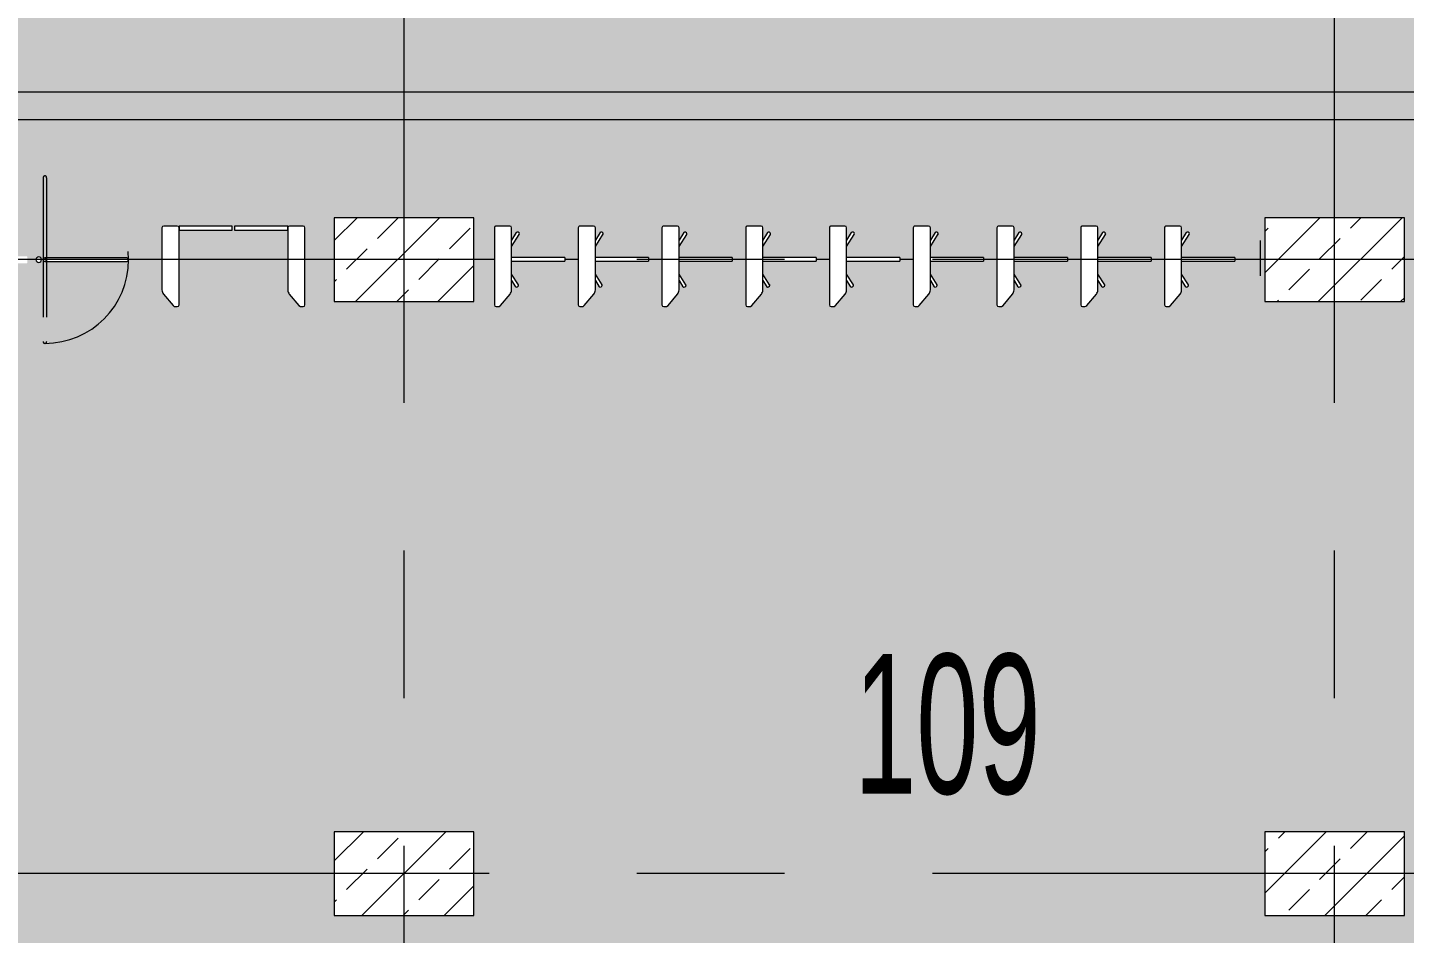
# Model space of a CAD drawing. Header units: metres. Extents: x -201 to 705, y -63 to 42.
# Drawn here: x 335.38 to 350.17, y -12.44 to -2.71 of the extents above; entities that cross this region are included whole.
import ezdxf

# ---------------------------------------------------------------- set-up
doc = ezdxf.new("R2010")
doc.units = ezdxf.units.M
doc.linetypes.add('Dash', pattern=[3, 1.5, -1.5])
doc.linetypes.add('Grid Line', pattern=[11.1125, 6.35, -1.5875, 1.5875, -1.5875])
for name, color, linetype, lineweight in [('A_AREA', 7, 'Continuous', 9), ('A_GRID', 7, 'Continuous', 9), ('A_RC', 7, 'Continuous', 9), ('A_TEXT_40', 7, 'Continuous', 9), ('F-AFFFEQM', 7, 'Continuous', 9)]:
    doc.layers.add(name, color=color, linetype=linetype, lineweight=lineweight)
doc.styles.add('Arial Narrow_2', font='ARIALN.TTF', dxfattribs={"width": 0.7, "height": 1.5})

# ---------------------------------------------------------------- blocks, each defined once
blk = doc.blocks.new('B1010_10_KOLON_DİKDÖRTGEN KESİT - 90x150mm-V176-_7_76 _10_76_ BİLET HOLÜ _FFL__ANAHTAR PLAN')
at = {"layer": 'A_RC', "true_color": 0x787878}
h = blk.add_hatch(dxfattribs=at)
h.set_pattern_fill('FP_11', color=8, style=0, pattern_type=2)
h.set_pattern_definition([(225, (-85, -11.8), (0.442281, -0.442281), []), (225, (-85.442, -11.8), (0.442281, -0.442281), [0.31274, -0.15637])])
h.paths.add_polyline_path([(-0.75, 0.45), (-0.75, -0.45), (0.75, -0.45), (0.75, 0.45)])
at = {"layer": 'A_RC', "lineweight": 18}
for p, q in [((0.75, 0.45), (-0.75, 0.45)), ((-0.75, 0.45), (-0.75, -0.45)), ((0.75, -0.45), (0.75, 0.45)), ((-0.75, -0.45), (0.75, -0.45))]:
    blk.add_line(p, q, dxfattribs=at)
blk = doc.blocks.new('B1010_10_KOLON_DİKDÖRTGEN KESİT - 90x150mm-V177-_7_76 _10_76_ BİLET HOLÜ _FFL__ANAHTAR PLAN')
at = {"layer": 'A_RC', "true_color": 0x787878}
h = blk.add_hatch(dxfattribs=at)
h.set_pattern_fill('FP_12', color=8, style=0, pattern_type=2)
h.set_pattern_definition([(225, (-85, -5.2), (0.442281, -0.442281), []), (225, (-85.442, -5.2), (0.442281, -0.442281), [0.31274, -0.15637])])
h.paths.add_polyline_path([(-0.75, 0.45), (-0.75, -0.45), (0.75, -0.45), (0.75, 0.45), (0.085, 0.45)])
at = {"layer": 'A_RC', "lineweight": 18}
for p, q in [((0.75, 0.45), (-0.75, 0.45)), ((-0.75, 0.45), (-0.75, -0.45)), ((0.75, -0.45), (0.75, 0.45)), ((-0.75, -0.45), (0.75, -0.45))]:
    blk.add_line(p, q, dxfattribs=at)
blk = doc.blocks.new('B1010_10_KOLON_DİKDÖRTGEN KESİT - 90x150mm-V178-_7_76 _10_76_ BİLET HOLÜ _FFL__ANAHTAR PLAN')
at = {"layer": 'A_RC', "true_color": 0x787878}
h = blk.add_hatch(dxfattribs=at)
h.set_pattern_fill('FP_13', color=8, style=0, pattern_type=2)
h.set_pattern_definition([(225, (-95, -11.8), (0.442281, -0.442281), []), (225, (-95.442, -11.8), (0.442281, -0.442281), [0.31274, -0.15637])])
h.paths.add_polyline_path([(-0.469, 0.45), (-0.75, 0.45), (-0.75, -0.45), (0.75, -0.45), (0.75, 0.45), (-0.307, 0.45)])
at = {"layer": 'A_RC', "lineweight": 18}
for p, q in [((0.75, 0.45), (-0.75, 0.45)), ((-0.75, 0.45), (-0.75, -0.45)), ((0.75, -0.45), (0.75, 0.45)), ((-0.75, -0.45), (0.75, -0.45))]:
    blk.add_line(p, q, dxfattribs=at)
blk = doc.blocks.new('B1010_10_KOLON_DİKDÖRTGEN KESİT - 90x150mm-V179-_7_76 _10_76_ BİLET HOLÜ _FFL__ANAHTAR PLAN')
at = {"layer": 'A_RC', "true_color": 0x787878}
h = blk.add_hatch(dxfattribs=at)
h.set_pattern_fill('FP_14', color=8, style=0, pattern_type=2)
h.set_pattern_definition([(225, (-95, -5.2), (0.442281, -0.442281), []), (225, (-95.442, -5.2), (0.442281, -0.442281), [0.31274, -0.15637])])
h.paths.add_polyline_path([(0.75, 0.45), (-0.75, 0.45), (-0.75, -0.45), (0.75, -0.45), (0.75, 0.36)])
at = {"layer": 'A_RC', "lineweight": 18}
for p, q in [((0.75, 0.45), (-0.75, 0.45)), ((-0.75, 0.45), (-0.75, -0.45)), ((0.75, -0.45), (0.75, 0.45)), ((-0.75, -0.45), (0.75, -0.45))]:
    blk.add_line(p, q, dxfattribs=at)
blk = doc.blocks.new('IC-TKN-M7-S22-000-10-A1-32-K-T-6C-200_rvt-2-_7_76 _10_76_ BİLET HOLÜ _FFL__ANAHTAR PLAN')
at = {"layer": 'A_RC', "lineweight": 9, "rotation": 180}
for name, p in [('B1010_10_KOLON_DİKDÖRTGEN KESİT - 90x150mm-V179-_7_76 _10_76_ BİLET HOLÜ _FFL__ANAHTAR PLAN', (-95, -5.2)), ('B1010_10_KOLON_DİKDÖRTGEN KESİT - 90x150mm-V177-_7_76 _10_76_ BİLET HOLÜ _FFL__ANAHTAR PLAN', (-85, -5.2)), ('B1010_10_KOLON_DİKDÖRTGEN KESİT - 90x150mm-V178-_7_76 _10_76_ BİLET HOLÜ _FFL__ANAHTAR PLAN', (-95, -11.8)), ('B1010_10_KOLON_DİKDÖRTGEN KESİT - 90x150mm-V176-_7_76 _10_76_ BİLET HOLÜ _FFL__ANAHTAR PLAN', (-85, -11.8))]:
    blk.add_blockref(name, p, dxfattribs=at)
blk = doc.blocks.new('E1040_60_Turnike Çoğul - Turnike Çoğul-3506856-_7_76 _10_76_ BİLET HOLÜ _FFL__ANAHTAR PLAN')
at = {"layer": 'F-AFFFEQM'}
for p, q in [((-7.503, -0.133), (-7.606, -0.256)), ((-7.457, -0.123), (-7.481, -0.123)), ((-7.438, -0.968), (-7.438, -0.142)), ((-6.603, -0.133), (-6.706, -0.256)), ((-6.557, -0.123), (-6.581, -0.123)), ((-6.538, -0.968), (-6.538, -0.142)), ((-5.703, -0.133), (-5.806, -0.256)), ((-5.657, -0.123), (-5.681, -0.123)), ((-5.638, -0.968), (-5.638, -0.142)), ((-4.803, -0.133), (-4.906, -0.256)), ((-4.757, -0.123), (-4.781, -0.123)), ((-4.738, -0.968), (-4.738, -0.142)), ((-3.903, -0.133), (-4.006, -0.256)), ((-3.857, -0.123), (-3.881, -0.123)), ((-3.838, -0.968), (-3.838, -0.142)), ((-3.003, -0.133), (-3.106, -0.256)), ((-2.957, -0.123), (-2.981, -0.123)), ((-2.938, -0.968), (-2.938, -0.142)), ((-2.103, -0.133), (-2.206, -0.256)), ((-2.057, -0.123), (-2.081, -0.123)), ((-2.038, -0.968), (-2.038, -0.142)), ((-1.203, -0.133), (-1.306, -0.256)), ((-1.157, -0.123), (-1.181, -0.123)), ((-1.138, -0.968), (-1.138, -0.142)), ((-0.303, -0.133), (-0.406, -0.256)), ((-0.257, -0.123), (-0.281, -0.123)), ((-0.238, -0.968), (-0.238, -0.142)), ((-7.695, -0.357), (-7.622, -0.472)), ((-7.622, -0.401), (-7.663, -0.336)), ((-7.622, -0.301), (-7.622, -0.968)), ((-6.795, -0.357), (-6.722, -0.472)), ((-6.722, -0.401), (-6.763, -0.336)), ((-6.722, -0.301), (-6.722, -0.968)), ((-5.895, -0.357), (-5.822, -0.472)), ((-5.822, -0.401), (-5.863, -0.336)), ((-5.822, -0.301), (-5.822, -0.968)), ((-4.995, -0.357), (-4.922, -0.472)), ((-4.922, -0.401), (-4.963, -0.336)), ((-4.922, -0.301), (-4.922, -0.968)), ((-4.095, -0.357), (-4.022, -0.472)), ((-4.022, -0.401), (-4.063, -0.336)), ((-4.022, -0.301), (-4.022, -0.968)), ((-3.195, -0.357), (-3.122, -0.472)), ((-3.122, -0.401), (-3.163, -0.336)), ((-3.122, -0.301), (-3.122, -0.968)), ((-2.295, -0.357), (-2.222, -0.472)), ((-2.222, -0.401), (-2.263, -0.336)), ((-2.222, -0.301), (-2.222, -0.968)), ((-1.395, -0.357), (-1.322, -0.472)), ((-1.322, -0.401), (-1.363, -0.336)), ((-1.322, -0.301), (-1.322, -0.968)), ((-0.495, -0.357), (-0.422, -0.472)), ((-0.422, -0.401), (-0.463, -0.336)), ((-0.422, -0.301), (-0.422, -0.968)), ((-8.467, -0.834), (-8.467, -0.453)), ((-7.622, -0.612), (-8.194, -0.612)), ((-8.194, -0.631), (-8.194, -0.612)), ((-8.194, -0.65), (-8.194, -0.631)), ((-8.194, -0.65), (-7.622, -0.65)), ((-6.722, -0.612), (-7.294, -0.612)), ((-7.294, -0.631), (-7.294, -0.612)), ((-7.294, -0.65), (-7.294, -0.631)), ((-7.294, -0.65), (-6.722, -0.65)), ((-5.822, -0.612), (-6.394, -0.612)), ((-6.394, -0.631), (-6.394, -0.612)), ((-6.394, -0.65), (-6.394, -0.631)), ((-6.394, -0.65), (-5.822, -0.65)), ((-4.922, -0.612), (-5.494, -0.612)), ((-5.494, -0.631), (-5.494, -0.612)), ((-5.494, -0.65), (-5.494, -0.631)), ((-5.494, -0.65), (-4.922, -0.65)), ((-4.022, -0.612), (-4.594, -0.612)), ((-4.594, -0.631), (-4.594, -0.612)), ((-4.594, -0.65), (-4.594, -0.631)), ((-4.594, -0.65), (-4.022, -0.65)), ((-3.122, -0.612), (-3.694, -0.612)), ((-3.694, -0.631), (-3.694, -0.612)), ((-3.694, -0.65), (-3.694, -0.631)), ((-3.694, -0.65), (-3.122, -0.65)), ((-2.222, -0.612), (-2.794, -0.612)), ((-2.794, -0.631), (-2.794, -0.612)), ((-2.794, -0.65), (-2.794, -0.631)), ((-2.794, -0.65), (-2.222, -0.65)), ((-1.322, -0.612), (-1.894, -0.612)), ((-1.894, -0.631), (-1.894, -0.612)), ((-1.894, -0.65), (-1.894, -0.631)), ((-1.894, -0.65), (-1.322, -0.65)), ((-0.422, -0.612), (-0.994, -0.612)), ((-0.994, -0.631), (-0.994, -0.612)), ((-0.994, -0.65), (-0.994, -0.631)), ((-0.994, -0.65), (-0.422, -0.65)), ((-7.622, -0.768), (-7.704, -0.897)), ((-7.672, -0.917), (-7.622, -0.838)), ((-6.722, -0.768), (-6.804, -0.897)), ((-6.772, -0.917), (-6.722, -0.838)), ((-5.822, -0.768), (-5.904, -0.897)), ((-5.872, -0.917), (-5.822, -0.838)), ((-4.922, -0.768), (-5.004, -0.897)), ((-4.972, -0.917), (-4.922, -0.838)), ((-4.022, -0.768), (-4.104, -0.897)), ((-4.072, -0.917), (-4.022, -0.838)), ((-3.122, -0.768), (-3.204, -0.897)), ((-3.172, -0.917), (-3.122, -0.838)), ((-2.222, -0.768), (-2.304, -0.897)), ((-2.272, -0.917), (-2.222, -0.838)), ((-1.322, -0.768), (-1.404, -0.897)), ((-1.372, -0.917), (-1.322, -0.838)), ((-0.422, -0.768), (-0.504, -0.897)), ((-0.472, -0.917), (-0.422, -0.838)), ((-7.603, -0.987), (-7.457, -0.987)), ((-6.703, -0.987), (-6.557, -0.987)), ((-5.803, -0.987), (-5.657, -0.987)), ((-4.903, -0.987), (-4.757, -0.987)), ((-4.003, -0.987), (-3.857, -0.987)), ((-3.103, -0.987), (-2.957, -0.987)), ((-2.203, -0.987), (-2.057, -0.987)), ((-1.303, -0.987), (-1.157, -0.987)), ((-0.403, -0.987), (-0.257, -0.987))]:
    blk.add_line(p, q, dxfattribs=at)
for centre, radius, start, end in [((-7.481, -0.152), 0.0291, 90.5695, 139.4305), ((-7.481, -0.152), 0.0291, 90.5695, 127.2153), ((-7.457, -0.142), 0.0191, 0, 90), ((-7.457, -0.142), 0.0191, 0, 90), ((-6.581, -0.152), 0.0291, 90.5695, 139.4305), ((-6.581, -0.152), 0.0291, 102.7847, 127.2153), ((-6.557, -0.142), 0.0191, 0, 90), ((-6.557, -0.142), 0.0191, 0, 90), ((-5.681, -0.152), 0.0291, 90.5695, 139.4305), ((-5.681, -0.152), 0.0291, 90.5695, 127.2153), ((-5.657, -0.142), 0.0191, 0, 90), ((-5.657, -0.142), 0.0191, 0, 90), ((-4.781, -0.152), 0.0291, 90.5695, 139.4305), ((-4.781, -0.152), 0.0291, 90.5695, 127.2153), ((-4.757, -0.142), 0.0191, 0, 90), ((-4.757, -0.142), 0.019, 0, 90), ((-3.881, -0.152), 0.0291, 90.5695, 139.4305), ((-3.881, -0.152), 0.0291, 90.5695, 127.2153), ((-3.857, -0.142), 0.0191, 0, 90), ((-3.857, -0.142), 0.0191, 0, 90), ((-2.981, -0.152), 0.0291, 90.5695, 139.4305), ((-2.981, -0.152), 0.0291, 90.5695, 127.2153), ((-2.957, -0.142), 0.0191, 0, 90), ((-2.957, -0.142), 0.0191, 0, 90), ((-2.081, -0.152), 0.0291, 90.5695, 139.4305), ((-2.081, -0.152), 0.0291, 90.5695, 127.2153), ((-2.057, -0.142), 0.0191, 0, 90), ((-2.057, -0.142), 0.0191, 0, 90), ((-1.181, -0.152), 0.0291, 90.5695, 139.4305), ((-1.181, -0.152), 0.0291, 90.5695, 127.2153), ((-1.157, -0.142), 0.0191, 0, 90), ((-1.157, -0.142), 0.0191, 0, 90), ((-0.281, -0.152), 0.0291, 90.5695, 139.4305), ((-0.281, -0.152), 0.0291, 90.5695, 127.2153), ((-0.257, -0.142), 0.0191, 0, 90), ((-0.257, -0.142), 0.0191, 0, 90), ((-7.52, -0.313), 0.103, 146.5838, 173.4162), ((-7.52, -0.313), 0.103, 146.5838, 173.4162), ((-7.52, -0.313), 0.103, 146.5838, 173.4162), ((-6.62, -0.313), 0.103, 146.5838, 173.4162), ((-6.62, -0.313), 0.103, 146.5838, 173.4162), ((-6.62, -0.313), 0.103, 146.5838, 173.4162), ((-5.72, -0.313), 0.103, 146.5838, 173.4162), ((-5.72, -0.313), 0.103, 146.5838, 173.4162), ((-5.72, -0.313), 0.103, 146.5838, 173.4162), ((-4.82, -0.313), 0.103, 146.5838, 173.4162), ((-4.82, -0.313), 0.103, 146.5838, 173.4162), ((-4.82, -0.313), 0.103, 146.5838, 173.4162), ((-3.92, -0.313), 0.103, 146.5838, 173.4162), ((-3.92, -0.313), 0.103, 146.5838, 173.4162), ((-3.92, -0.313), 0.103, 146.5838, 173.4162), ((-3.02, -0.313), 0.103, 146.5838, 173.4162), ((-3.02, -0.313), 0.103, 146.5838, 173.4162), ((-3.02, -0.313), 0.103, 146.5838, 173.4162), ((-2.12, -0.313), 0.103, 146.5838, 173.4162), ((-2.12, -0.313), 0.103, 146.5838, 173.4162), ((-2.12, -0.313), 0.103, 146.5838, 173.4162), ((-1.22, -0.313), 0.103, 146.5838, 173.4162), ((-1.22, -0.313), 0.103, 146.5838, 173.4162), ((-1.22, -0.313), 0.103, 146.5838, 173.4162), ((-0.32, -0.313), 0.103, 146.5838, 173.4162), ((-0.32, -0.313), 0.103, 146.5838, 173.4162), ((-0.32, -0.313), 0.103, 146.5838, 173.4162), ((-7.603, -0.968), 0.0191, 180, 270), ((-7.457, -0.968), 0.0191, 270, 360), ((-7.457, -0.968), 0.0191, 270, 0), ((-7.457, -0.968), 0.0191, 270, 0), ((-7.457, -0.968), 0.0191, 270, 0), ((-6.703, -0.968), 0.0191, 180, 270), ((-6.557, -0.968), 0.0191, 270, 360), ((-6.557, -0.968), 0.0191, 270, 0), ((-6.557, -0.968), 0.0191, 270, 0), ((-6.557, -0.968), 0.0191, 270, 0), ((-5.803, -0.968), 0.0191, 180, 270), ((-5.657, -0.968), 0.0191, 270, 360), ((-5.657, -0.968), 0.0191, 270, 0), ((-5.657, -0.968), 0.0191, 270, 0), ((-5.657, -0.968), 0.0191, 270, 0), ((-4.903, -0.968), 0.0191, 180, 270), ((-4.757, -0.968), 0.0191, 270, 360), ((-4.757, -0.968), 0.0191, 270, 0), ((-4.757, -0.968), 0.0191, 270, 0), ((-4.757, -0.968), 0.0191, 270, 0), ((-4.003, -0.968), 0.0191, 180, 270), ((-3.857, -0.968), 0.0191, 270, 360), ((-3.857, -0.968), 0.0191, 270, 0), ((-3.857, -0.968), 0.0191, 270, 0), ((-3.857, -0.968), 0.019, 270, 0), ((-3.103, -0.968), 0.0191, 180, 270), ((-2.957, -0.968), 0.0191, 270, 360), ((-2.957, -0.968), 0.0191, 270, 0), ((-2.957, -0.968), 0.0191, 270, 0), ((-2.957, -0.968), 0.019, 270, 0), ((-2.203, -0.968), 0.0191, 180, 270), ((-2.057, -0.968), 0.0191, 270, 360), ((-2.057, -0.968), 0.0191, 270, 0), ((-2.057, -0.968), 0.019, 270, 0), ((-2.057, -0.968), 0.019, 270, 0), ((-1.303, -0.968), 0.0191, 180, 270), ((-1.157, -0.968), 0.0191, 270, 360), ((-1.157, -0.968), 0.0191, 270, 0), ((-1.157, -0.968), 0.019, 270, 0), ((-1.157, -0.968), 0.019, 270, 0), ((-0.403, -0.968), 0.0191, 180, 270), ((-0.257, -0.968), 0.0191, 270, 360), ((-0.257, -0.968), 0.0191, 270, 0), ((-0.257, -0.968), 0.019, 270, 0), ((-0.257, -0.968), 0.019, 270, 0)]:
    blk.add_arc(centre, radius, start, end, dxfattribs=at)
for centre, major_axis, start_param, end_param in [((-7.679, -0.347), (0.0161, 0.0102), 0, 2.697679), ((-7.679, -0.347), (0.0161, 0.0102), 2.697679, 3.483077), ((-6.779, -0.347), (0.0161, 0.0102), 0, 2.697679), ((-6.779, -0.347), (0.0161, 0.0102), 2.697679, 3.483077), ((-5.879, -0.347), (0.0161, 0.0102), 0, 2.697679), ((-5.879, -0.347), (0.0161, 0.0102), 2.697679, 3.483077), ((-4.979, -0.347), (0.0161, 0.0102), 0, 2.697679), ((-4.979, -0.347), (0.0161, 0.0102), 2.697679, 3.483077), ((-4.079, -0.347), (0.0161, 0.0102), 0, 2.697679), ((-4.079, -0.347), (0.0161, 0.0102), 2.697679, 3.483077), ((-3.179, -0.347), (0.0161, 0.0102), 0, 2.697679), ((-3.179, -0.347), (0.0161, 0.0102), 2.697679, 3.483077), ((-2.279, -0.347), (0.0161, 0.0102), 0, 2.697679), ((-2.279, -0.347), (0.0161, 0.0102), 2.697679, 3.483077), ((-1.379, -0.347), (0.0161, 0.0102), 0, 2.697679), ((-1.379, -0.347), (0.0161, 0.0102), 2.697679, 3.483077), ((-0.479, -0.347), (0.0161, 0.0102), 0, 2.697679), ((-0.479, -0.347), (0.0161, 0.0102), 2.697679, 3.483077), ((-7.688, -0.907), (-0.0161, 0.0102), 5.941701, 6.727099), ((-7.688, -0.907), (-0.0161, 0.0102), 0.443914, 3.141593), ((-6.788, -0.907), (-0.0161, 0.0102), 5.941701, 6.727099), ((-6.788, -0.907), (-0.0161, 0.0102), 0.443914, 3.141593), ((-5.888, -0.907), (-0.0161, 0.0102), 5.941701, 6.727099), ((-5.888, -0.907), (-0.0161, 0.0102), 0.443914, 3.141593), ((-4.988, -0.907), (-0.0161, 0.0102), 5.941701, 6.727099), ((-4.988, -0.907), (-0.0161, 0.0102), 0.443914, 3.141593), ((-4.088, -0.907), (-0.0161, 0.0102), 5.941701, 6.727099), ((-4.088, -0.907), (-0.0161, 0.0102), 0.443914, 3.141593), ((-3.188, -0.907), (-0.0161, 0.0102), 5.941701, 6.727099), ((-3.188, -0.907), (-0.0161, 0.0102), 0.443914, 3.141593), ((-2.288, -0.907), (-0.0161, 0.0102), 5.941701, 6.727099), ((-2.288, -0.907), (-0.0161, 0.0102), 0.443914, 3.141593), ((-1.388, -0.907), (-0.0161, 0.0102), 5.941701, 6.727099), ((-1.388, -0.907), (-0.0161, 0.0102), 0.443914, 3.141593), ((-0.488, -0.907), (-0.0161, 0.0102), 5.941701, 6.727099), ((-0.488, -0.907), (-0.0161, 0.0102), 0.443914, 3.141593)]:
    blk.add_ellipse(centre, major_axis=major_axis, ratio=0.74559, start_param=start_param, end_param=end_param, dxfattribs=at)
blk = doc.blocks.new('E1040_60_Engelli Turnikesi - Engelli Turnikesi-3507586-_7_76 _10_76_ BİLET HOLÜ _FFL__ANAHTAR PLAN')
at = {"layer": 'F-AFFFEQM'}
for p, q in [((-1.566, 0.608), (-1.566, -0.059)), ((-1.401, 0.627), (-1.547, 0.627)), ((-0.811, 0.627), (-1.382, 0.627)), ((-1.382, 0.627), (-1.382, 0.585)), ((-1.382, -0.218), (-1.382, 0.608)), ((-0.811, 0.585), (-0.811, 0.627)), ((-0.214, 0.627), (-0.785, 0.627)), ((-0.785, 0.627), (-0.785, 0.585)), ((-0.214, 0.585), (-0.214, 0.627)), ((-0.214, 0.608), (-0.214, -0.059)), ((-0.049, 0.627), (-0.195, 0.627)), ((-0.03, -0.218), (-0.03, 0.608)), ((-1.382, 0.585), (-0.811, 0.585)), ((-0.785, 0.585), (-0.214, 0.585)), ((-1.55, -0.104), (-1.447, -0.227)), ((-0.198, -0.104), (-0.095, -0.227)), ((-1.425, -0.237), (-1.401, -0.237)), ((-0.073, -0.237), (-0.049, -0.237))]:
    blk.add_line(p, q, dxfattribs=at)
for centre, radius, start, end in [((-1.547, 0.608), 0.0191, 90, 180), ((-1.547, 0.608), 0.0191, 90, 180), ((-1.547, 0.608), 0.0191, 90, 180), ((-1.401, 0.608), 0.019, 360, 90), ((-1.401, 0.608), 0.0191, 0, 90), ((-1.401, 0.608), 0.0191, 0, 90), ((-0.195, 0.608), 0.0191, 90, 180), ((-0.195, 0.608), 0.0191, 90, 180), ((-0.195, 0.608), 0.0191, 90, 180), ((-0.049, 0.608), 0.0191, 360, 90), ((-0.049, 0.608), 0.0191, 0, 90), ((-0.049, 0.608), 0.019, 360, 90), ((-1.464, -0.047), 0.103, 186.5838, 213.4162), ((-1.464, -0.047), 0.103, 186.5838, 213.4162), ((-1.464, -0.047), 0.103, 186.5838, 213.4162), ((-0.112, -0.047), 0.103, 186.5838, 213.4162), ((-0.112, -0.047), 0.103, 186.5838, 213.4162), ((-0.112, -0.047), 0.103, 186.5838, 213.4162), ((-1.425, -0.208), 0.0291, 220.5695, 269.4305), ((-1.425, -0.208), 0.0291, 232.7847, 269.4305), ((-1.401, -0.218), 0.0191, 270, 360), ((-1.401, -0.218), 0.0191, 270, 360), ((-0.072, -0.208), 0.0291, 220.5695, 269.4305), ((-0.072, -0.208), 0.0291, 232.7847, 269.4305), ((-0.049, -0.218), 0.0191, 270, 360), ((-0.049, -0.218), 0.0191, 270, 360)]:
    blk.add_arc(centre, radius, start, end, dxfattribs=at)
blk = doc.blocks.new('E1040_60_Acil Kaçış Turnikesi - Acil Kaçış Turnikesi-3507587-_7_76 _10_76_ BİLET HOLÜ _FFL__ANAHTAR PLAN')
at = {"layer": 'F-AFFFEQM', "linetype": 'Dash'}
for p, q in [((0.06, 0.881), (0.06, -0.881)), ((0.098, 0.881), (0.098, -0.881))]:
    blk.add_line(p, q, dxfattribs=at)
at = {"layer": 'F-AFFFEQM'}
for p, q in [((0.96, 0.019), (0.078, 0.019)), ((0.078, -0.019), (0.96, -0.019))]:
    blk.add_line(p, q, dxfattribs=at)
at = {"layer": 'F-AFFFEQM', "linetype": 'Dash'}
for centre, radius, start, end in [((0.079, 0.881), 0.019, 0, 180), ((0.079, 0), 0.9, 270, 90), ((0.079, -0.881), 0.0191, 180, 360)]:
    blk.add_arc(centre, radius, start, end, dxfattribs=at)
at = {"layer": 'F-AFFFEQM'}
for centre, radius, start, end in [((0.013, 0), 0.0298, 90, 270), ((0.013, 0), 0.0298, 270, 90), ((0.079, 0), 0.019, 90, 270), ((0.079, 0), 0.0191, 92.7441, 194.5427), ((0.079, 0), 0.019, 270, 90), ((0.96, 0), 0.019, 270, 90), ((0.079, 0), 0.0191, 209.0853, 267.2559)]:
    blk.add_arc(centre, radius, start, end, dxfattribs=at)

msp = doc.modelspace()

# ---------------------------------------------------------------- hatches: boundary and pattern name
at = {"layer": 'A_AREA', "true_color": 0xb0dcff}
h = msp.add_hatch(color=141, dxfattribs=at)
h.paths.add_polyline_path([(380.174, -5.65), (380.308, -5.65), (380.308, -5.79), (381.527, -5.79), (381.527, -5.782), (392.668, -5.782), (392.665, -4.95), (390.174, -4.95), (390.174, -5.65), (390.224, -5.65), (390.224, -5.7), (388.674, -5.7), (388.674, -4.95), (380.174, -4.95)])
h.paths.add_polyline_path([(308.584, -20.52), (309.974, -20.52), (309.974, -12.25), (308.674, -12.25), (308.674, -11.35), (310.174, -11.35), (310.176, -12.05), (318.674, -12.05), (318.674, -11.35), (320.174, -11.35), (320.174, -12.05), (328.674, -12.05), (328.674, -11.35), (321.626, -11.35), (321.626, -5.65), (320.174, -5.64), (320.174, -5.65), (318.674, -5.65), (318.674, -4.75), (320.174, -4.75), (320.174, -5.2), (328.674, -5.2), (328.674, -4.75), (330.174, -4.75), (330.174, -5.2), (334.434, -5.2), (334.434, -5.16), (335.374, -5.164), (335.378, -5.2), (335.471, -5.196), (335.477, -5.181), (335.491, -5.171), (335.506, -5.173), (335.524, -5.187), (335.528, -5.2), (335.548, -5.2), (335.554, -5.187), (335.56, -5.184), (335.564, -5.181), (336.451, -5.182), (336.464, -5.2), (336.822, -5.2), (336.822, -4.859), (336.841, -4.84), (336.987, -4.84), (337.006, -4.859), (337.009, -4.84), (337.578, -4.84), (337.578, -4.882), (337.006, -4.882), (337.006, -5.2), (338.175, -5.2), (338.175, -4.882), (337.603, -4.882), (337.603, -4.84), (338.175, -4.84), (338.175, -4.859), (338.194, -4.84), (338.34, -4.84), (338.359, -4.859), (338.359, -5.2), (338.674, -5.2), (338.674, -4.75), (340.174, -4.75), (340.174, -5.2), (340.396, -5.2), (340.396, -4.859), (340.415, -4.84), (340.574, -4.846), (340.58, -4.866), (340.58, -4.99), (340.64, -4.905), (340.652, -4.908), (340.662, -4.92), (340.661, -4.929), (340.58, -5.056), (340.58, -5.177), (341.151, -5.182), (341.151, -5.2), (341.296, -5.196), (341.296, -4.859), (341.315, -4.84), (341.474, -4.846), (341.48, -4.866), (341.48, -4.99), (341.54, -4.905), (341.552, -4.908), (341.562, -4.92), (341.561, -4.929), (341.48, -5.056), (341.48, -5.177), (342.051, -5.182), (342.051, -5.2), (342.196, -5.196), (342.198, -4.857), (342.215, -4.84), (342.374, -4.846), (342.38, -4.867), (342.38, -4.99), (342.44, -4.905), (342.452, -4.908), (342.462, -4.92), (342.461, -4.929), (342.38, -5.056), (342.38, -5.177), (342.951, -5.182), (342.951, -5.2), (343.096, -5.196), (343.096, -4.859), (343.115, -4.84), (343.274, -4.846), (343.28, -4.859), (343.28, -4.99), (343.34, -4.905), (343.352, -4.908), (343.362, -4.92), (343.361, -4.929), (343.28, -5.056), (343.28, -5.177), (343.851, -5.182), (343.851, -5.2), (343.996, -5.196), (343.996, -4.859), (344.015, -4.84), (344.174, -4.846), (344.18, -4.866), (344.18, -4.99), (344.24, -4.905), (344.252, -4.908), (344.262, -4.92), (344.261, -4.929), (344.18, -5.056), (344.18, -5.177), (344.751, -5.182), (344.751, -5.2), (344.896, -5.196), (344.896, -4.859), (344.915, -4.84), (345.074, -4.846), (345.08, -4.866), (345.08, -4.99), (345.14, -4.905), (345.152, -4.908), (345.162, -4.92), (345.161, -4.929), (345.08, -5.056), (345.08, -5.177), (345.651, -5.182), (345.651, -5.2), (345.796, -5.196), (345.796, -4.859), (345.815, -4.84), (345.974, -4.846), (345.98, -4.866), (345.98, -4.99), (346.04, -4.905), (346.052, -4.908), (346.062, -4.92), (346.061, -4.929), (345.98, -5.057), (345.98, -5.177), (346.551, -5.182), (346.551, -5.2), (346.696, -5.196), (346.696, -4.859), (346.715, -4.84), (346.874, -4.846), (346.88, -4.866), (346.88, -4.99), (346.94, -4.905), (346.952, -4.908), (346.962, -4.92), (346.961, -4.929), (346.88, -5.056), (346.88, -5.177), (347.451, -5.182), (347.451, -5.2), (347.596, -5.196), (347.596, -4.859), (347.615, -4.84), (347.774, -4.846), (347.78, -4.866), (347.78, -4.99), (347.84, -4.905), (347.852, -4.908), (347.862, -4.92), (347.861, -4.929), (347.78, -5.056), (347.78, -5.177), (348.351, -5.182), (348.351, -5.2), (348.674, -5.2), (348.674, -4.75), (350.174, -4.75), (350.174, -5.2), (350.498, -5.196), (350.498, -5.177), (351.069, -5.172), (351.069, -5.056), (350.987, -4.92), (350.997, -4.908), (351.012, -4.906), (351.019, -4.912), (351.069, -4.99), (351.073, -4.855), (351.088, -4.84), (351.234, -4.84), (351.253, -4.859), (351.253, -5.2), (351.398, -5.196), (351.398, -5.177), (351.969, -5.172), (351.969, -5.056), (351.887, -4.92), (351.897, -4.908), (351.912, -4.906), (351.919, -4.912), (351.969, -4.99), (351.969, -4.859), (351.988, -4.84), (352.134, -4.84), (352.153, -4.859), (352.153, -5.2), (352.298, -5.196), (352.298, -5.177), (352.869, -5.172), (352.865, -5.049), (352.787, -4.92), (352.797, -4.908), (352.812, -4.906), (352.818, -4.91), (352.869, -4.99), (352.869, -4.859), (352.888, -4.84), (353.034, -4.84), (353.053, -4.859), (353.053, -5.2), (353.198, -5.196), (353.198, -5.177), (353.769, -5.172), (353.769, -5.056), (353.687, -4.92), (353.697, -4.908), (353.712, -4.906), (353.719, -4.912), (353.769, -4.99), (353.769, -4.859), (353.788, -4.84), (353.934, -4.84), (353.953, -4.859), (353.953, -5.2), (354.098, -5.196), (354.098, -5.177), (354.669, -5.172), (354.669, -5.056), (354.587, -4.92), (354.597, -4.908), (354.612, -4.906), (354.619, -4.912), (354.669, -4.988), (354.669, -4.859), (354.688, -4.84), (354.834, -4.84), (354.853, -4.859), (354.853, -5.2), (354.998, -5.196), (354.998, -5.177), (355.569, -5.172), (355.569, -5.056), (355.487, -4.92), (355.497, -4.908), (355.512, -4.906), (355.519, -4.912), (355.569, -4.99), (355.569, -4.859), (355.588, -4.84), (355.734, -4.84), (355.753, -4.859), (355.753, -5.2), (355.898, -5.196), (355.898, -5.177), (356.469, -5.172), (356.469, -5.056), (356.387, -4.92), (356.397, -4.908), (356.412, -4.906), (356.419, -4.912), (356.469, -4.989), (356.469, -4.859), (356.488, -4.84), (356.634, -4.84), (356.653, -4.859), (356.653, -5.2), (356.798, -5.196), (356.798, -5.177), (357.369, -5.172), (357.369, -5.056), (357.287, -4.92), (357.297, -4.908), (357.312, -4.906), (357.319, -4.912), (357.369, -4.99), (357.369, -4.859), (357.388, -4.84), (357.534, -4.84), (357.553, -4.859), (357.553, -5.2), (357.698, -5.196), (357.698, -5.177), (358.269, -5.172), (358.269, -5.056), (358.187, -4.92), (358.197, -4.908), (358.212, -4.906), (358.219, -4.912), (358.269, -4.99), (358.269, -4.859), (358.288, -4.84), (358.438, -4.844), (358.453, -4.859), (358.453, -5.2), (358.674, -5.2), (358.674, -4.75), (360.174, -4.75), (360.176, -5.45), (361.874, -5.45), (361.874, -11.35), (365.574, -11.346), (365.574, -10.738), (365.599, -10.738), (365.599, -11.35), (365.674, -11.35), (365.674, -5.45), (368.674, -5.45), (368.673, -5.375), (365.674, -5.375), (365.674, -5.35), (368.674, -5.35), (368.674, -4.75), (370.174, -4.75), (370.174, -5.65), (368.874, -5.652), (368.874, -11.35), (378.574, -11.35), (378.574, -12.25), (378.674, -12.25), (378.674, -11.35), (380.174, -11.35), (380.174, -9.45), (380.268, -9.45), (380.268, -7.55), (380.174, -7.55), (380.174, -5.65), (378.674, -5.65), (378.674, -4.75), (379.974, -4.75), (379.974, 1.5), (380.074, 1.5), (380.074, 1.54), (380.074, 1.542), (380.074, 3.458), (380.074, 3.46), (380.074, 3.5), (379.974, 3.5), (379.974, 3.52), (368.674, 3.52), (368.674, 2.7), (366.274, 2.702), (366.274, 3.52), (276.874, 3.52), (276.874, 0.375), (276.774, 0.375), (276.774, 0.335), (276.774, 0.333), (276.774, -1.583), (276.774, -1.585), (276.774, -1.625), (276.874, -1.625), (276.874, -4.75), (279.674, -4.75), (279.674, -12.25), (276.874, -12.25), (276.874, -12.45), (276.774, -12.45), (276.774, -12.49), (276.774, -12.492), (276.774, -14.408), (276.774, -14.41), (276.774, -14.45), (276.874, -14.45), (276.874, -16.66), (276.774, -16.66), (276.774, -16.7), (276.774, -16.702), (276.774, -18.618), (276.774, -18.62), (276.774, -18.66), (276.874, -18.66), (276.874, -20.52), (308.574, -20.52)])
h.paths.add_polyline_path([(307.074, -12.25), (307.074, -11.35), (308.574, -11.35), (308.574, -12.25), (307.748, -12.25)])
h.paths.add_polyline_path([(299.083, -12.25), (298.674, -12.25), (298.674, -11.431), (290.174, -11.431), (290.174, -12.25), (288.674, -12.25), (288.674, -11.35), (290.093, -11.35), (290.093, -5.65), (288.674, -5.65), (288.674, -4.75), (290.174, -4.75), (290.174, -5.569), (298.674, -5.569), (298.674, -4.75), (300.174, -4.75), (300.174, -5.569), (303.968, -5.573), (303.968, -11.431), (300.175, -11.427), (300.174, -12.25), (299.511, -12.25)])
h.paths.add_polyline_path([(278.286, -12.23), (278.974, -12.23), (278.974, -12), (277.774, -12), (277.774, -12.23), (278.168, -12.23)])
h.paths.add_polyline_path([(391.568, -12.05), (392.668, -12.05), (392.665, -11.218), (381.527, -11.218), (381.527, -11.21), (380.308, -11.21), (380.308, -11.35), (388.674, -11.35), (388.674, -11.3), (390.224, -11.3), (390.224, -11.35), (390.174, -11.35), (390.174, -12.05)])
h.paths.add_polyline_path([(380.308, -9.59), (381.527, -9.59), (381.527, -9.582), (392.668, -9.582), (392.665, -9.45), (380.308, -9.45)])
h.paths.add_polyline_path([(365.574, -9.14), (365.574, -8.65), (365.599, -8.65), (365.599, -9.14)])
h.paths.add_polyline_path([(365.574, -8.35), (365.574, -7.71), (365.599, -7.71), (365.599, -8.35)])
h.paths.add_polyline_path([(388.468, -7.55), (392.668, -7.55), (392.665, -7.418), (381.527, -7.418), (381.527, -7.41), (380.308, -7.41), (380.308, -7.55), (388.448, -7.55)])
h.paths.add_polyline_path([(365.599, -6.11), (365.574, -6.11), (365.574, -5.45), (365.599, -5.452), (365.599, -6.099)])
h.paths.add_polyline_path([(307.748, -5.65), (307.074, -5.65), (307.074, -4.75), (308.574, -4.75), (308.574, -5.65)])
h.paths.add_polyline_path([(309.481, -5.65), (308.674, -5.65), (308.674, -4.75), (310.174, -4.75), (310.174, -5.65)])
h.paths.add_polyline_path([(377.935, -5.65), (377.074, -5.65), (377.074, -4.75), (378.574, -4.75), (378.574, -5.65)])
at = {"layer": 'A_AREA', "true_color": 0xc7ebcc}
h = msp.add_hatch(color=254, dxfattribs=at)
h.paths.add_polyline_path([(354.539, -20.7), (357.836, -20.7), (357.836, -20.52), (366.274, -20.52), (366.274, -19.7), (367.224, -19.7), (367.224, -19.661), (367.247, -19.661), (367.247, -19.7), (368.674, -19.7), (368.674, -20.52), (380.839, -20.52), (380.839, -18.825), (381.967, -18.825), (381.967, -18.817), (384.744, -18.814), (384.744, -16.633), (381.967, -16.633), (381.967, -16.625), (380.839, -16.625), (380.839, -14.925), (380.987, -14.925), (380.987, -14.79), (378.674, -14.79), (378.674, -12.25), (377.074, -12.25), (377.074, -11.55), (370.174, -11.55), (370.174, -12.25), (368.674, -12.25), (368.67, -11.55), (361.174, -11.55), (361.174, -11.589), (361.152, -11.589), (361.152, -11.55), (360.174, -11.55), (360.174, -12.25), (358.674, -12.25), (358.674, -11.35), (359.974, -11.348), (359.974, -5.65), (358.674, -5.65), (358.674, -5.2), (358.453, -5.2), (358.453, -5.685), (358.434, -5.704), (358.41, -5.704), (358.381, -5.685), (358.275, -5.549), (358.269, -5.526), (358.267, -5.427), (358.218, -5.495), (358.206, -5.492), (358.196, -5.48), (358.197, -5.472), (358.269, -5.359), (358.269, -5.215), (357.698, -5.209), (357.698, -5.2), (357.553, -5.2), (357.553, -5.685), (357.534, -5.704), (357.51, -5.704), (357.481, -5.685), (357.375, -5.549), (357.369, -5.508), (357.367, -5.427), (357.318, -5.495), (357.306, -5.492), (357.296, -5.48), (357.297, -5.472), (357.369, -5.359), (357.369, -5.215), (356.798, -5.209), (356.798, -5.2), (356.653, -5.2), (356.653, -5.685), (356.634, -5.704), (356.61, -5.704), (356.581, -5.685), (356.475, -5.549), (356.469, -5.526), (356.467, -5.427), (356.418, -5.495), (356.406, -5.492), (356.396, -5.48), (356.397, -5.472), (356.469, -5.359), (356.469, -5.215), (355.898, -5.209), (355.898, -5.2), (355.753, -5.2), (355.753, -5.685), (355.734, -5.704), (355.71, -5.704), (355.681, -5.685), (355.575, -5.549), (355.569, -5.526), (355.567, -5.427), (355.518, -5.495), (355.506, -5.492), (355.496, -5.48), (355.497, -5.472), (355.569, -5.359), (355.569, -5.215), (354.998, -5.209), (354.998, -5.2), (354.853, -5.2), (354.852, -5.686), (354.834, -5.704), (354.81, -5.704), (354.781, -5.685), (354.675, -5.549), (354.669, -5.526), (354.667, -5.427), (354.618, -5.495), (354.606, -5.492), (354.596, -5.48), (354.597, -5.472), (354.669, -5.359), (354.669, -5.215), (354.098, -5.209), (354.098, -5.2), (353.953, -5.206), (353.953, -5.685), (353.934, -5.704), (353.91, -5.704), (353.881, -5.685), (353.775, -5.549), (353.769, -5.526), (353.767, -5.427), (353.718, -5.495), (353.706, -5.492), (353.696, -5.48), (353.697, -5.472), (353.769, -5.359), (353.769, -5.215), (353.198, -5.209), (353.198, -5.2), (353.053, -5.206), (353.053, -5.685), (353.034, -5.704), (353.01, -5.704), (352.981, -5.685), (352.875, -5.549), (352.869, -5.526), (352.867, -5.427), (352.818, -5.495), (352.806, -5.492), (352.796, -5.48), (352.797, -5.472), (352.869, -5.351), (352.869, -5.215), (352.298, -5.209), (352.298, -5.2), (352.153, -5.206), (352.153, -5.685), (352.134, -5.704), (352.11, -5.704), (352.081, -5.685), (351.975, -5.549), (351.969, -5.526), (351.967, -5.427), (351.918, -5.495), (351.906, -5.492), (351.896, -5.48), (351.897, -5.472), (351.969, -5.359), (351.969, -5.215), (351.398, -5.209), (351.398, -5.2), (351.253, -5.206), (351.253, -5.685), (351.234, -5.704), (351.21, -5.704), (351.181, -5.685), (351.075, -5.549), (351.069, -5.526), (351.067, -5.427), (351.018, -5.495), (351.006, -5.492), (350.996, -5.48), (350.997, -5.472), (351.069, -5.359), (351.069, -5.215), (350.498, -5.209), (350.498, -5.2), (350.174, -5.2), (350.174, -5.65), (348.674, -5.65), (348.674, -5.2), (348.351, -5.206), (348.351, -5.215), (347.78, -5.219), (347.781, -5.361), (347.852, -5.482), (347.843, -5.492), (347.827, -5.494), (347.821, -5.488), (347.78, -5.424), (347.774, -5.549), (347.763, -5.571), (347.66, -5.693), (347.639, -5.704), (347.615, -5.704), (347.596, -5.685), (347.596, -5.2), (347.451, -5.206), (347.451, -5.215), (346.88, -5.219), (346.881, -5.361), (346.952, -5.482), (346.943, -5.492), (346.927, -5.494), (346.921, -5.488), (346.88, -5.424), (346.874, -5.549), (346.863, -5.571), (346.76, -5.693), (346.739, -5.704), (346.715, -5.704), (346.696, -5.685), (346.696, -5.2), (346.551, -5.206), (346.551, -5.215), (345.98, -5.219), (345.981, -5.361), (346.052, -5.482), (346.043, -5.492), (346.027, -5.494), (346.021, -5.488), (345.98, -5.424), (345.974, -5.549), (345.963, -5.571), (345.86, -5.693), (345.839, -5.704), (345.815, -5.704), (345.796, -5.685), (345.796, -5.2), (345.651, -5.206), (345.651, -5.215), (345.08, -5.219), (345.081, -5.361), (345.152, -5.482), (345.143, -5.492), (345.127, -5.494), (345.121, -5.488), (345.08, -5.424), (345.074, -5.549), (345.063, -5.571), (344.96, -5.693), (344.939, -5.704), (344.915, -5.704), (344.896, -5.685), (344.896, -5.2), (344.751, -5.206), (344.751, -5.215), (344.18, -5.219), (344.181, -5.361), (344.252, -5.482), (344.243, -5.492), (344.227, -5.494), (344.221, -5.488), (344.18, -5.424), (344.174, -5.549), (344.163, -5.571), (344.06, -5.693), (344.039, -5.704), (344.015, -5.704), (343.996, -5.685), (343.996, -5.2), (343.851, -5.206), (343.851, -5.215), (343.28, -5.219), (343.281, -5.361), (343.352, -5.482), (343.343, -5.492), (343.327, -5.494), (343.321, -5.488), (343.28, -5.424), (343.274, -5.549), (343.263, -5.571), (343.16, -5.693), (343.139, -5.704), (343.115, -5.704), (343.096, -5.685), (343.096, -5.2), (342.951, -5.206), (342.951, -5.215), (342.38, -5.219), (342.381, -5.361), (342.452, -5.482), (342.443, -5.492), (342.427, -5.494), (342.421, -5.488), (342.38, -5.424), (342.374, -5.549), (342.363, -5.571), (342.26, -5.693), (342.239, -5.704), (342.215, -5.704), (342.196, -5.685), (342.196, -5.2), (342.051, -5.206), (342.051, -5.215), (341.48, -5.219), (341.481, -5.361), (341.552, -5.482), (341.541, -5.493), (341.527, -5.494), (341.521, -5.488), (341.48, -5.424), (341.474, -5.549), (341.454, -5.582), (341.36, -5.693), (341.339, -5.704), (341.315, -5.704), (341.296, -5.685), (341.296, -5.2), (341.151, -5.206), (341.151, -5.215), (340.58, -5.219), (340.581, -5.361), (340.652, -5.482), (340.643, -5.492), (340.627, -5.494), (340.621, -5.488), (340.58, -5.424), (340.574, -5.549), (340.563, -5.571), (340.46, -5.693), (340.439, -5.704), (340.415, -5.704), (340.396, -5.685), (340.396, -5.2), (340.174, -5.2), (340.174, -5.65), (338.674, -5.65), (338.674, -5.2), (338.359, -5.2), (338.359, -5.685), (338.34, -5.704), (338.316, -5.704), (338.287, -5.685), (338.18, -5.549), (338.175, -5.526), (338.175, -5.2), (337.006, -5.2), (337.006, -5.685), (336.987, -5.704), (336.963, -5.704), (336.934, -5.685), (336.828, -5.549), (336.822, -5.526), (336.822, -5.2), (336.461, -5.2), (336.446, -5.219), (335.555, -5.215), (335.547, -5.205), (335.547, -5.2), (335.528, -5.2), (335.521, -5.219), (335.519, -5.221), (335.498, -5.23), (335.491, -5.229), (335.47, -5.205), (335.47, -5.2), (335.378, -5.205), (335.374, -5.241), (334.516, -5.241), (334.514, -11.44), (330.174, -11.44), (330.174, -12.25), (310.174, -12.25), (310.174, -14.7), (310.374, -14.7), (310.374, -14.8), (311.374, -14.8), (311.374, -14.7), (315.374, -14.7), (315.374, -14.8), (316.374, -14.8), (316.374, -14.7), (329.841, -14.7), (329.841, -16.43), (329.826, -16.43), (329.826, -16.66), (328.699, -16.66), (328.699, -16.668), (326.271, -16.673), (326.271, -18.6), (326.331, -18.6), (326.331, -16.8), (326.631, -16.8), (326.631, -18.6), (329.826, -18.6), (329.826, -20.52), (341.174, -20.52), (341.174, -17.7), (341.199, -17.7), (341.199, -20.7), (341.274, -20.7), (341.274, -17.7), (347.574, -17.7), (347.574, -20.7), (347.649, -20.7), (347.649, -17.7), (347.674, -17.7), (347.674, -20.52), (351.472, -20.52), (351.472, -20.7), (352.806, -20.7)])
h.paths.add_polyline_path([(384.414, -18.65), (384.414, -16.8), (384.714, -16.8), (384.714, -18.65), (384.433, -18.65)])
h.paths.add_polyline_path([(326.606, -18.6), (326.606, -18.575), (326.356, -18.575), (326.356, -18.6)])
h.paths.add_polyline_path([(384.439, -18.575), (384.689, -18.575), (384.689, -18.528), (384.439, -18.528), (384.439, -18.572)])
h.paths.add_polyline_path([(326.356, -18.525), (326.606, -18.525), (326.606, -18.475), (326.356, -18.475)])
h.paths.add_polyline_path([(384.689, -18.478), (384.689, -18.431), (384.439, -18.431), (384.439, -18.478)])
h.paths.add_polyline_path([(326.606, -18.425), (326.606, -18.375), (326.356, -18.375), (326.356, -18.425)])
h.paths.add_polyline_path([(384.439, -18.381), (384.689, -18.381), (384.689, -18.333), (384.439, -18.333)])
h.paths.add_polyline_path([(326.356, -18.325), (326.606, -18.325), (326.606, -18.275), (326.356, -18.275)])
h.paths.add_polyline_path([(384.689, -18.283), (384.689, -18.236), (384.439, -18.236), (384.439, -18.283)])
h.paths.add_polyline_path([(326.516, -18.225), (326.606, -18.225), (326.606, -18.175), (326.356, -18.175), (326.356, -18.225)])
h.paths.add_polyline_path([(384.439, -18.186), (384.689, -18.186), (384.689, -18.139), (384.439, -18.139), (384.439, -18.171)])
h.paths.add_polyline_path([(326.606, -18.125), (326.606, -18.075), (326.356, -18.075), (326.356, -18.125), (326.598, -18.125)])
h.paths.add_polyline_path([(384.439, -18.089), (384.689, -18.089), (384.687, -18.042), (384.439, -18.042)])
h.paths.add_polyline_path([(326.572, -18.025), (326.606, -18.025), (326.606, -17.975), (326.356, -17.975), (326.356, -18.025)])
h.paths.add_polyline_path([(384.439, -17.992), (384.689, -17.992), (384.689, -17.944), (384.439, -17.944), (384.439, -17.976)])
h.paths.add_polyline_path([(326.356, -17.925), (326.606, -17.925), (326.606, -17.875), (326.356, -17.875)])
h.paths.add_polyline_path([(381.064, -17.9), (381.064, -17.6), (381.07, -17.605), (381.07, -17.9)])
h.paths.add_polyline_path([(381.778, -17.9), (381.778, -17.6), (381.784, -17.6), (381.784, -17.9)])
h.paths.add_polyline_path([(329.595, -17.9), (329.595, -17.6), (329.601, -17.6), (329.601, -17.9)])
h.paths.add_polyline_path([(328.881, -17.9), (328.881, -17.6), (328.887, -17.605), (328.887, -17.9)])
h.paths.add_polyline_path([(384.541, -17.894), (384.689, -17.894), (384.689, -17.847), (384.439, -17.847), (384.439, -17.894), (384.46, -17.894)])
h.paths.add_polyline_path([(326.606, -17.825), (326.606, -17.775), (326.356, -17.775), (326.356, -17.825), (326.521, -17.825)])
h.paths.add_polyline_path([(384.484, -17.797), (384.689, -17.797), (384.689, -17.75), (384.439, -17.75), (384.445, -17.797)])
h.paths.add_polyline_path([(326.606, -17.725), (326.606, -17.675), (326.356, -17.675), (326.356, -17.725), (326.495, -17.725)])
h.paths.add_polyline_path([(384.439, -17.7), (384.689, -17.7), (384.689, -17.653), (384.439, -17.653)])
h.paths.add_polyline_path([(347.491, -17.625), (346.794, -17.625), (346.794, -17.6), (347.574, -17.6), (347.572, -17.625)])
h.paths.add_polyline_path([(341.474, -17.625), (341.274, -17.625), (341.274, -17.6), (342.074, -17.6), (342.074, -17.625), (341.541, -17.625)])
h.paths.add_polyline_path([(344.215, -17.625), (343.674, -17.625), (343.674, -17.6), (344.274, -17.6), (344.271, -17.625), (344.218, -17.625)])
h.paths.add_polyline_path([(344.578, -17.625), (344.574, -17.625), (344.578, -17.6), (345.194, -17.6), (345.194, -17.625), (344.631, -17.625)])
h.paths.add_polyline_path([(326.606, -17.625), (326.606, -17.575), (326.356, -17.575), (326.356, -17.625), (326.469, -17.625)])
h.paths.add_polyline_path([(384.532, -17.603), (384.689, -17.603), (384.689, -17.556), (384.439, -17.556), (384.439, -17.603)])
h.paths.add_polyline_path([(326.356, -17.525), (326.606, -17.525), (326.606, -17.475), (326.356, -17.475)])
h.paths.add_polyline_path([(384.556, -17.506), (384.689, -17.506), (384.689, -17.458), (384.439, -17.458), (384.439, -17.506)])
h.paths.add_polyline_path([(326.418, -17.425), (326.606, -17.425), (326.606, -17.375), (326.356, -17.375), (326.356, -17.425)])
h.paths.add_polyline_path([(384.689, -17.408), (384.689, -17.361), (384.439, -17.361), (384.439, -17.408), (384.58, -17.408)])
h.paths.add_polyline_path([(326.356, -17.325), (326.606, -17.325), (326.606, -17.275), (326.356, -17.275), (326.356, -17.287)])
h.paths.add_polyline_path([(384.689, -17.311), (384.689, -17.264), (384.439, -17.264), (384.439, -17.311), (384.604, -17.311)])
h.paths.add_polyline_path([(326.606, -17.225), (326.606, -17.175), (326.356, -17.175), (326.356, -17.225), (326.367, -17.225)])
h.paths.add_polyline_path([(384.689, -17.214), (384.689, -17.167), (384.439, -17.167), (384.439, -17.214), (384.629, -17.214)])
h.paths.add_polyline_path([(326.606, -17.125), (326.606, -17.075), (326.356, -17.075), (326.356, -17.125)])
h.paths.add_polyline_path([(384.653, -17.117), (384.689, -17.117), (384.689, -17.069), (384.439, -17.075), (384.439, -17.117)])
h.paths.add_polyline_path([(326.556, -17.025), (326.606, -17.025), (326.606, -16.975), (326.356, -16.975), (326.356, -17.025), (326.406, -17.025)])
h.paths.add_polyline_path([(384.439, -17.019), (384.689, -17.019), (384.688, -16.972), (384.439, -16.972)])
h.paths.add_polyline_path([(326.606, -16.925), (326.606, -16.875), (326.356, -16.875), (326.356, -16.925), (326.506, -16.925)])
h.paths.add_polyline_path([(384.537, -16.922), (384.689, -16.922), (384.689, -16.875), (384.439, -16.878), (384.439, -16.922), (384.515, -16.922)])
h.paths.add_polyline_path([(348.674, -12.25), (348.674, -11.35), (350.174, -11.35), (350.174, -12.25)])
h.paths.add_polyline_path([(338.942, -12.25), (338.674, -12.25), (338.674, -11.35), (340.174, -11.35), (340.174, -12.25), (339.731, -12.25)])
h.paths.add_polyline_path([(330.174, -5.56), (334.434, -5.558), (334.434, -5.2), (330.174, -5.2), (330.174, -5.361)])

# ---------------------------------------------------------------- linework, layer by layer
at = {"layer": 'A_AREA', "linetype": 'Dash'}
for p, q in [((335.471, -5.2), (335.378, -5.2)), ((335.548, -5.2), (335.528, -5.2)), ((336.822, -5.2), (336.461, -5.2)), ((338.175, -5.2), (337.006, -5.2)), ((338.674, -5.2), (338.359, -5.2)), ((340.396, -5.2), (340.174, -5.2)), ((341.296, -5.2), (341.151, -5.2)), ((342.196, -5.2), (342.051, -5.2)), ((343.096, -5.2), (342.951, -5.2)), ((343.996, -5.2), (343.851, -5.2)), ((344.896, -5.2), (344.751, -5.2)), ((345.796, -5.2), (345.651, -5.2)), ((346.696, -5.2), (346.551, -5.2)), ((347.596, -5.2), (347.451, -5.2)), ((348.674, -5.2), (348.351, -5.2)), ((350.498, -5.2), (350.174, -5.2))]:
    msp.add_line(p, q, dxfattribs=at)
at = {"layer": 'A_GRID', "color": 253, "linetype": 'Grid Line', "true_color": 0xaaaaaa}
for p, q in [((339.424, -28.963), (339.424, 13.652)), ((349.424, -28.963), (349.424, 13.652)), ((451.464, -5.2), (238.638, -5.2)), ((451.464, -11.8), (238.638, -11.8))]:
    msp.add_line(p, q, dxfattribs=at)
at = {"layer": 'A_RC'}
for p, q in [((317.774, -3.397), (354.074, -3.397)), ((354.074, -3.697), (317.774, -3.697)), ((335.471, -5.2), (335.378, -5.2)), ((335.548, -5.2), (335.528, -5.2)), ((336.822, -5.2), (336.461, -5.2)), ((338.175, -5.2), (337.006, -5.2)), ((338.674, -5.2), (338.359, -5.2)), ((340.396, -5.2), (340.174, -5.2)), ((341.296, -5.2), (341.151, -5.2)), ((342.196, -5.2), (342.051, -5.2)), ((343.096, -5.2), (342.951, -5.2)), ((343.996, -5.2), (343.851, -5.2)), ((344.896, -5.2), (344.751, -5.2)), ((345.796, -5.2), (345.651, -5.2)), ((346.696, -5.2), (346.551, -5.2)), ((347.596, -5.2), (347.451, -5.2)), ((348.674, -5.2), (348.351, -5.2)), ((350.498, -5.2), (350.174, -5.2))]:
    msp.add_line(p, q, dxfattribs=at)

# ---------------------------------------------------------------- block references
at = {"lineweight": 5}
msp.add_blockref('IC-TKN-M7-S22-000-10-A1-32-K-T-6C-200_rvt-2-_7_76 _10_76_ BİLET HOLÜ _FFL__ANAHTAR PLAN', (434.424, 0), dxfattribs=at)
at = {"layer": 'F-AFFFEQM'}
for name, p in [('E1040_60_Acil Kaçış Turnikesi - Acil Kaçış Turnikesi-3507587-_7_76 _10_76_ BİLET HOLÜ _FFL__ANAHTAR PLAN', (335.486, -5.2)), ('E1040_60_Engelli Turnikesi - Engelli Turnikesi-3507586-_7_76 _10_76_ BİLET HOLÜ _FFL__ANAHTAR PLAN', (338.389, -5.467))]:
    msp.add_blockref(name, p, dxfattribs=at)
at = {"layer": 'F-AFFFEQM', "rotation": 180}
msp.add_blockref('E1040_60_Turnike Çoğul - Turnike Çoğul-3506856-_7_76 _10_76_ BİLET HOLÜ _FFL__ANAHTAR PLAN', (340.158, -5.827), dxfattribs=at)

# ---------------------------------------------------------------- texts
at = {"layer": 'A_TEXT_40', "insert": (344.26, -9.44), "char_height": 1.5, "width": 2.44114, "attachment_point": 1, "style": 'Arial Narrow_2'}
msp.add_mtext('109', dxfattribs=at)

doc.saveas('drawing.dxf')
